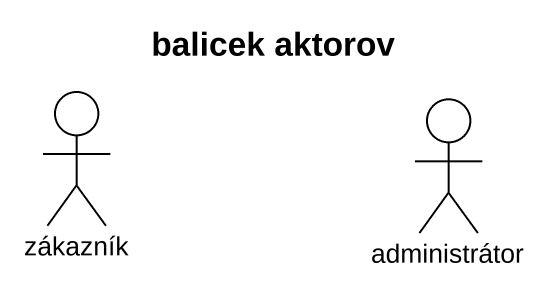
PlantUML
@startuml
title balicek aktorov
actor zákazník
actor administrátor
@enduml
